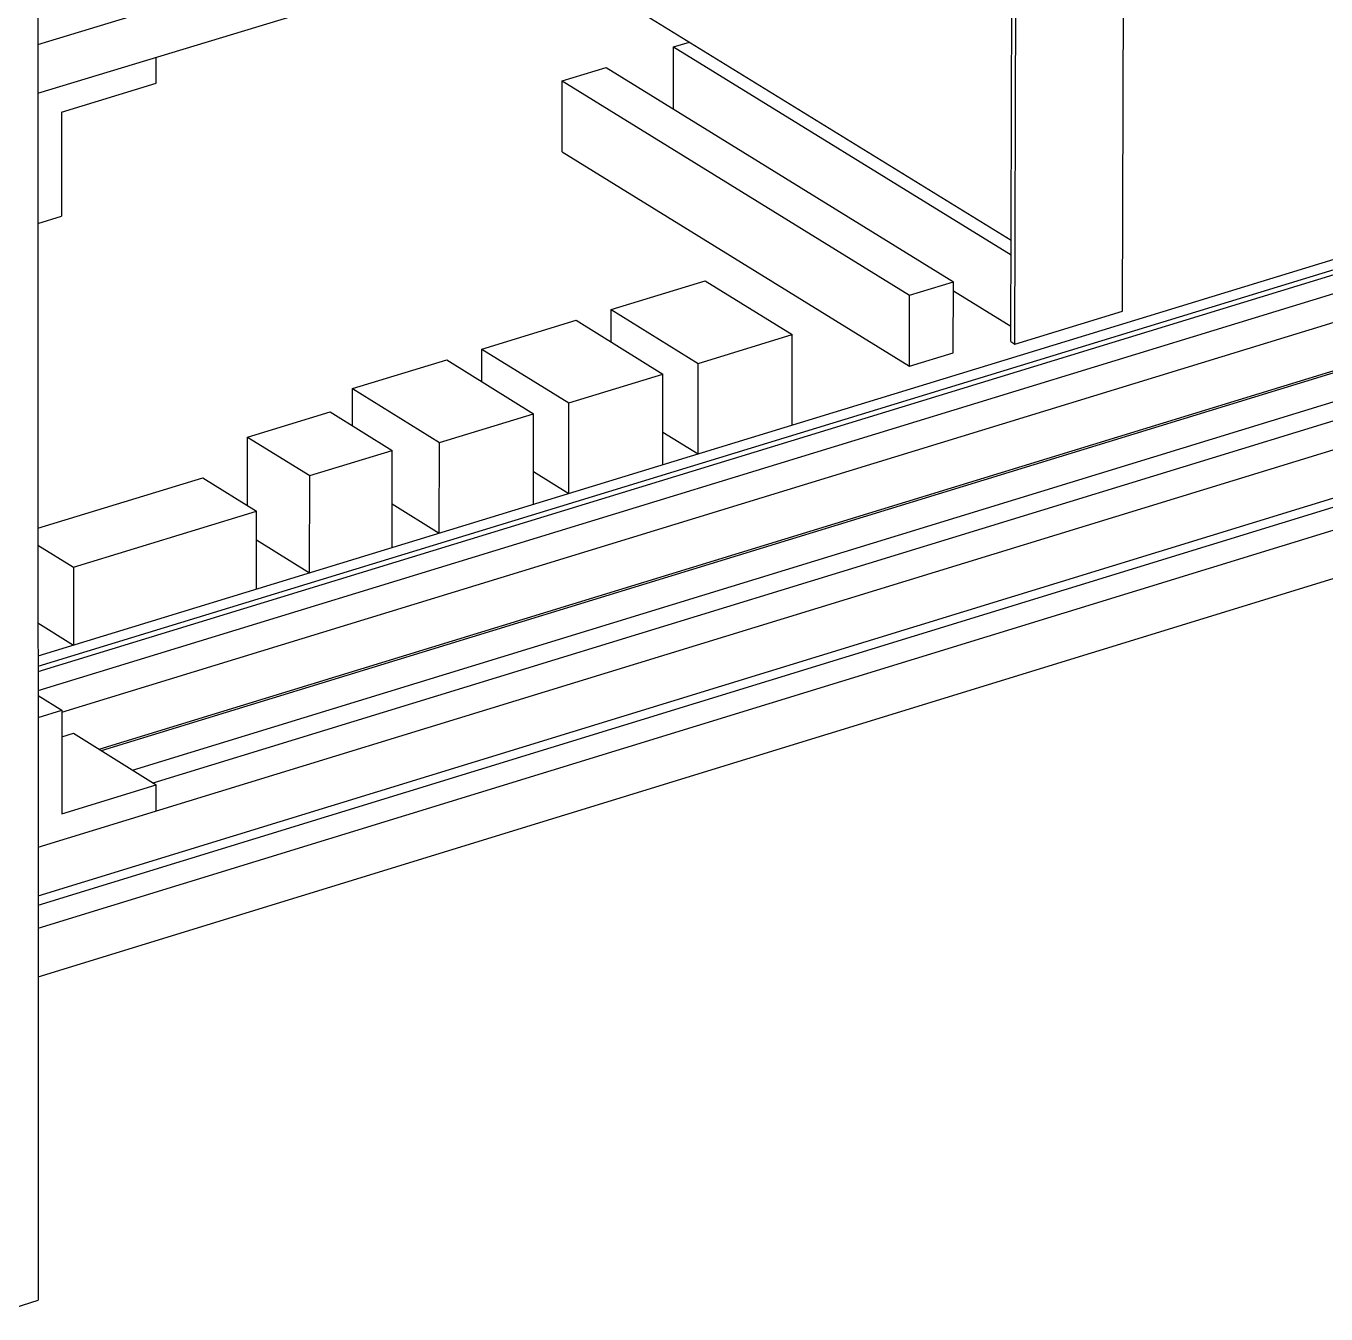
# Model space of a CAD drawing. Header units: millimetres. Extents: x -320 to 345, y -425 to 415.
# Drawn here: x -18.2 to 163.7, y -421.8 to -241.5 of the extents above; entities that cross this region are included whole.
import ezdxf

# ---------------------------------------------------------------- set-up
doc = ezdxf.new("R2010")
doc.units = ezdxf.units.MM
doc.layers.add('VISIBLE', color=7, linetype='Continuous')

msp = doc.modelspace()

# ---------------------------------------------------------------- linework, layer by layer
at = {"layer": 'VISIBLE'}
for p, q in [((-16.54, -244.1), (303.65, -146.93)), ((-16.53, -250.94), (303.6, -153.71)), ((135.21, -281.42), (135.44, -209.72)), ((119.56, -285.67), (119.76, -213.95)), ((120.14, -286.03), (120.35, -214.31)), ((-16.55, -220.18), (-16.47, -419.84)), ((56.77, -232.77), (119.6, -271.5)), ((-16.5, -331.83), (276.22, -242.17)), ((-16.54, -244.1), (-16.54, -244.1)), ((-16.5, -334.52), (279.13, -243.94)), ((72.37, -253.13), (72.38, -244.47)), ((72.38, -244.47), (74.63, -243.78)), ((72.38, -244.47), (119.6, -273.57)), ((-13.19, -337.54), (283.5, -246.6)), ((0.04, -249.55), (0.04, -245.91)), ((0.04, -245.91), (0.04, -245.91)), ((56.83, -249.2), (62.97, -247.33)), ((62.97, -247.33), (62.97, -247.33)), ((62.97, -247.33), (111.56, -277.31)), ((-16.53, -250.94), (-16.53, -250.94)), ((-13.22, -253.58), (0.04, -249.55)), ((0.04, -249.55), (0.04, -249.55)), ((56.82, -259.12), (56.83, -249.2)), ((56.83, -249.2), (105.41, -279.19)), ((-13.22, -253.58), (-13.21, -268.16)), ((-13.22, -253.58), (-13.22, -253.58)), ((-7.95, -342.72), (274.97, -255.95)), ((-7.63, -342.92), (274.97, -256.24)), ((-16.5, -329.68), (222.24, -256.57)), ((-16.5, -331.13), (222.23, -258.02)), ((-16.49, -356.43), (302.86, -258.37)), ((-3.3, -345.64), (279.34, -258.91)), ((56.82, -259.12), (105.39, -289.14)), ((56.82, -259.12), (56.82, -259.12)), ((-0.41, -347.45), (282.26, -260.68)), ((-16.49, -363.24), (302.81, -265.12)), ((-16.53, -269.17), (-13.21, -268.16)), ((-16.49, -364.53), (299.27, -267.49)), ((-13.21, -268.16), (-13.21, -268.16)), ((-16.53, -269.17), (-16.53, -269.17)), ((-16.49, -367.77), (302.78, -269.62)), ((-16.49, -374.57), (302.73, -276.36)), ((63.68, -281.2), (76.82, -277.19)), ((76.82, -277.19), (76.82, -277.19)), ((76.82, -277.19), (88.99, -284.72)), ((105.41, -279.19), (111.56, -277.31)), ((111.53, -287.26), (111.56, -277.31)), ((105.39, -289.14), (105.41, -279.19)), ((111.56, -278.57), (119.57, -283.52)), ((63.67, -285.76), (63.68, -281.2)), ((63.68, -281.2), (75.85, -288.74)), ((120.14, -286.03), (135.21, -281.42)), ((135.21, -281.42), (135.21, -281.42)), ((45.59, -286.73), (58.75, -282.71)), ((58.75, -282.71), (58.75, -282.71)), ((58.75, -282.71), (70.91, -290.24)), ((75.85, -288.74), (88.99, -284.72)), ((88.97, -297.38), (88.99, -284.72)), ((45.59, -291.3), (45.59, -286.73)), ((45.59, -286.73), (57.75, -294.27)), ((105.39, -289.14), (111.53, -287.26)), ((111.53, -287.26), (111.53, -287.26)), ((119.56, -285.67), (120.14, -286.03)), ((119.56, -285.67), (119.56, -285.67)), ((27.49, -292.26), (40.66, -288.24)), ((40.66, -288.24), (40.66, -288.24)), ((40.66, -288.24), (52.81, -295.78)), ((75.82, -301.41), (75.85, -288.74)), ((57.75, -294.27), (70.91, -290.24)), ((70.89, -302.92), (70.91, -290.24)), ((27.48, -297.46), (27.49, -292.26)), ((27.49, -292.26), (39.64, -299.81)), ((57.74, -306.95), (57.75, -294.27)), ((12.82, -299.05), (24.36, -295.52)), ((24.36, -295.52), (24.36, -295.52)), ((24.36, -295.52), (33.05, -300.92)), ((39.64, -299.81), (52.81, -295.78)), ((52.8, -308.46), (52.81, -295.78)), ((88.97, -297.38), (88.97, -297.38)), ((12.82, -308.66), (12.82, -299.05)), ((12.82, -299.05), (21.5, -304.45)), ((39.63, -312.49), (39.64, -299.81)), ((70.9, -298.36), (75.82, -301.41)), ((21.5, -304.45), (33.05, -300.92)), ((33.03, -314.51), (33.05, -300.92)), ((70.89, -302.92), (70.89, -302.92)), ((-16.51, -311.81), (6.56, -304.76)), ((6.56, -304.76), (6.56, -304.76)), ((6.56, -304.76), (14.07, -309.44)), ((21.49, -318.05), (21.5, -304.45)), ((52.8, -303.89), (57.74, -306.95)), ((33.04, -308.4), (39.63, -312.49)), ((52.8, -308.46), (52.8, -308.46)), ((-11.53, -317.27), (14.07, -309.44)), ((14.07, -320.32), (14.07, -309.44)), ((-16.51, -314.16), (-11.53, -317.27)), ((14.07, -313.42), (21.49, -318.05)), ((33.03, -314.51), (33.03, -314.51)), ((-11.53, -317.27), (-11.53, -328.16)), ((14.07, -320.32), (14.07, -320.32)), ((-16.51, -325.04), (-11.53, -328.16)), ((-16.5, -335.2), (-13.19, -337.27)), ((-16.5, -338.28), (-13.19, -337.27)), ((-13.19, -337.27), (-13.19, -351.79)), ((-16.5, -338.28), (-16.5, -338.28)), ((-13.19, -341), (-11.52, -340.49)), ((-11.52, -340.49), (-11.52, -340.49)), ((-11.52, -340.49), (0.04, -347.73)), ((-13.19, -351.79), (0.04, -347.73)), ((0.04, -351.36), (0.04, -347.73)), ((-13.19, -351.79), (-13.19, -351.79)), ((0.04, -351.36), (0.04, -351.36)), ((-16.49, -356.43), (-16.49, -356.43)), ((-16.49, -363.24), (-16.49, -363.24)), ((-16.49, -367.77), (-16.49, -367.77)), ((-16.49, -374.57), (-16.49, -374.57)), ((-22.66, -421.76), (-16.47, -419.84)), ((-16.47, -419.84), (-16.47, -419.84))]:
    msp.add_line(p, q, dxfattribs=at)

doc.saveas('drawing.dxf')
